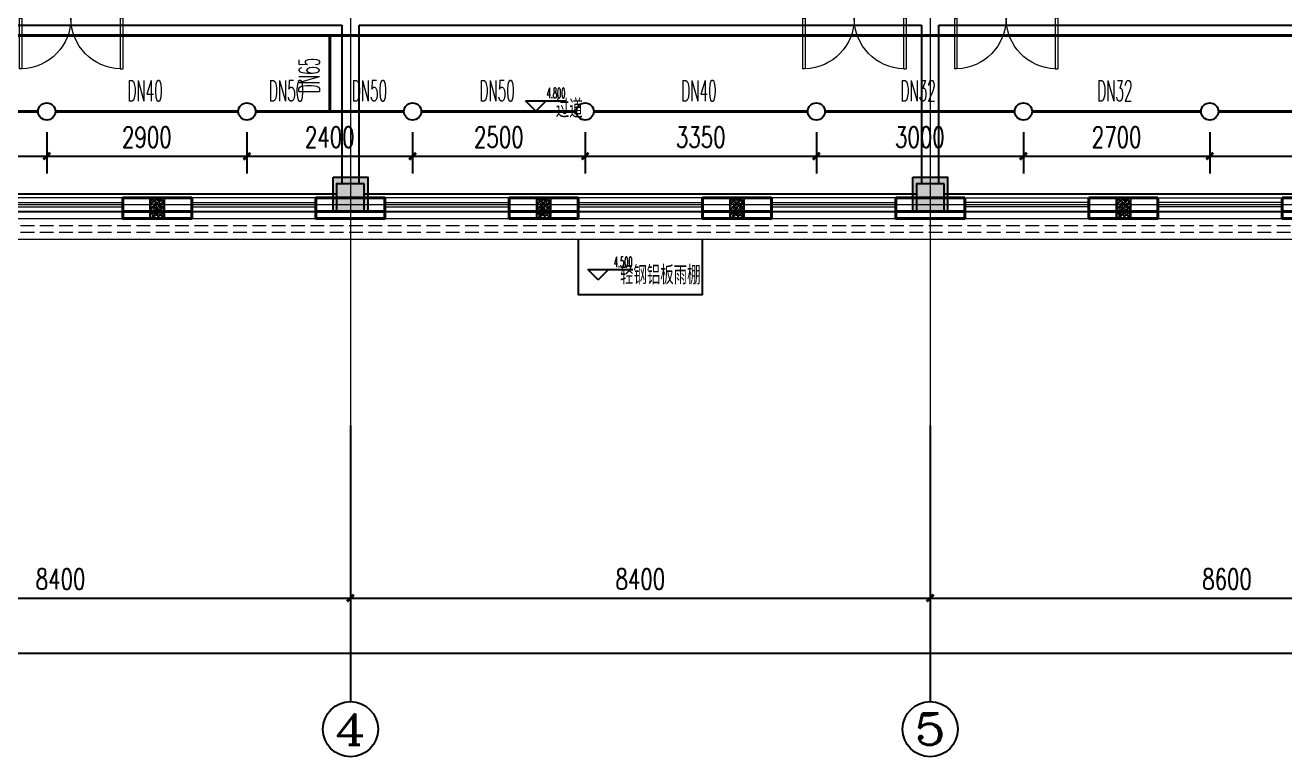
# Model space of a CAD drawing. Extents: x 1031190 to 1725648, y 733081 to 1571294.
# Drawn here: x 1124904 to 1143154, y 1052348 to 1062948 of the extents above; entities that cross this region are included whole.
import ezdxf
from ezdxf.enums import TextEntityAlignment as Align

# ---------------------------------------------------------------- set-up
doc = ezdxf.new("R2010")
doc.units = 0
doc.header["$LTSCALE"] = 1000
doc.header["$MEASUREMENT"] = 0
for name, pattern in [('ACAD_ISO10W100', [18.5, 12, -3, 0.5, -3]), ('DASH', [0.35, 0.25, -0.1]), ('DOTE', [2.42, 2, -0.2, 0.02, -0.2])]:
    doc.linetypes.add(name, pattern=pattern)
for name, color, linetype in [('AXIS', 3, 'Continuous'), ('AXIS_TEXT', 4, 'Continuous'), ('BEAM', 4, 'Continuous'), ('C-AXIS(轴号)', 3, 'Continuous'), ('C-AXIS-T(字)', 7, 'Continuous'), ('DIM_ELEV', 3, 'Continuous'), ('EQUIP_不分区喷淋', 7, 'Continuous'), ('PIPE-不分区喷淋', 6, 'ZP'), ('PUB_TEXT', 4, 'Continuous'), ('S-COLU-HATCH', 30, 'Continuous'), ('S-COLU-LINE1', 6, 'Continuous'), ('TEXT_不分区喷淋', 7, 'Continuous'), ('TWT_DIM', 3, 'Continuous'), ('立面', 73, 'Continuous')]:
    doc.layers.add(name, color=color, linetype=linetype)
for name, color, linetype, lineweight in [('DOTE', 19, 'DOTE', 9), ('WALL', 9, 'Continuous', 40), ('WINDOW', 8, 'Continuous', 15), ('平面-看线', 45, 'Continuous', 15)]:
    doc.layers.add(name, color=color, linetype=linetype, lineweight=lineweight)
doc.styles.add('_TCH_AXIS', font='COMPLEX', dxfattribs={"bigfont": 'GBCBIG'})
doc.styles.add('_TCH_DIM', font='SIMPLEX.shx', dxfattribs={"width": 0.6, "oblique": 10, "bigfont": 'hztxt.shx'})
doc.styles.add('_TCH_DIM_T3', font='SIMPLEX', dxfattribs={"width": 0.705882, "bigfont": 'GBCBIG'})
doc.styles.add('_TWT_PIPEDN', font='SIMPLEX.shx', dxfattribs={"width": 0.6, "oblique": 10, "height": 3, "bigfont": 'HZTXT.shx'})
doc.styles.add('COMPLEX', font='COMPLEX')
doc.styles.get("Standard").update_dxf_attribs({"font": 'gbenor.shx', "bigfont": 'gbcbig.shx'})
doc.linetypes.add('ZP', pattern='A,3,-0.2,["ZP",Standard,S=0.25,R=0,X=-0.1,Y=-0.115],-0.35', length=3.55)
doc.dimstyles.new('_TCH_ARCH&&100', dxfattribs={"dimtxt": 297.5, "dimasz": 100, "dimexe": 250, "dimexo": 300, "dimgap": 126.25, "dimtad": 1, "dimdec": 0, "dimzin": 0, "dimdsep": 46, "dimtxsty": '_TCH_DIM_T3', "dimblk": 'ARCHTICK', "dimcen": 0.09, "dimclrt": 7, "dimazin": 2, "dimtfac": 1, "dimtdec": 0, "dimtix": 1, "dimtmove": 2, "dimatfit": 3, "dimfxl": 0, "dimtolj": 1, "dimtzin": 0, "dimarcsym": 0})
doc.dimstyles.new('_TWT_ARCH&&100', dxfattribs={"dimtxt": 297.5, "dimasz": 100, "dimexe": 250, "dimexo": 300, "dimgap": 126.25, "dimtad": 1, "dimdec": 0, "dimzin": 0, "dimdsep": 46, "dimtxsty": '_TCH_DIM_T3', "dimblk": 'ARCHTICK', "dimcen": 0.09, "dimclrt": 7, "dimazin": 2, "dimtfac": 1, "dimtdec": 0, "dimtix": 1, "dimtmove": 2, "dimatfit": 3, "dimfxl": 0, "dimtolj": 1, "dimtzin": 0, "dimarcsym": 0})

# ---------------------------------------------------------------- blocks, each defined once
blk = doc.blocks.new('A$C2C0A525A')
at = {"layer": 'BEAM', "ltscale": 10}
h = blk.add_hatch(color=256, dxfattribs=at)
h.dxf.hatch_style = 1
h.paths.add_polyline_path([(17200, -13100), (16800, -13100), (16800, -13500), (17200, -13500)])
h = blk.add_hatch(color=256, dxfattribs=at)
h.dxf.hatch_style = 1
h.paths.add_polyline_path([(25600, -13100), (25200, -13100), (25200, -13500), (25600, -13500)])
at = {"layer": 'BEAM', "linetype": 'ByBlock'}
h = blk.add_hatch(dxfattribs=at)
h.set_pattern_fill('ARMORED', color=2, scale=10, style=0)
h.set_pattern_definition([(50, (-1630521.62, 464305.3), (71.7260183, -6.2752135), [7.5, -82.5]), (355, (-1630521.62, 464305.3), (-13.8751334, 75.2192134), [6, -66]), (100.4514, (-1630515.64, 464304.78), (57.8509382, 68.9439542), [6.374019, -70.1142112]), (46.1842, (-1630521.62, 464325.3), (106.724105, -16.5519014), [11.25, -123.75]), (96.6356, (-1630512.72, 464323.92), (93.4662706, 97.411787), [9.561029, -105.1713]), (351.1842, (-1630521.62, 464325.3), (93.4661945, 97.41186), [9, -99]), (21, (-1630511.62, 464320.3), (59.6907052, -40.261889), [7.5, -82.5]), (326, (-1630511.62, 464320.3), (24.3315332, 72.5150045), [6, -66]), (71.4514, (-1630506.644, 464316.95), (84.0222629, 32.2530497), [6.374019, -70.1142112]), (37.5, (-1630521.618, 464305.302), (1.21598553, 33.2893854), [0, -65.2, 0, -67, 0, -66.25]), (7.5, (-1630521.62, 464305.302), (26.30695374, 39.4411712), [0, -38.2, 0, -63.7, 0, -25.25]), (327.5, (-1630543.918, 464305.302), (53.3822436, -2.25548717), [0, -25, 0, -78, 0, -103.5]), (317.5, (-1630553.92, 464305.3), (58.3186169, 10.0104982), [0, -32.5, 0, -51.8, 0, -73.5]), (45, (-1630521.62, 464305.3), (-35.355339, 35.355339), [])])
h.paths.add_polyline_path([(14100, -13300), (14100, -13600), (14300, -13600), (14300, -13300)])
h = blk.add_hatch(dxfattribs=at)
h.set_pattern_fill('ARMORED', color=2, scale=10, style=0)
h.set_pattern_definition([(50, (-1624921.84, 464305.3), (71.7260183, -6.2752135), [7.5, -82.5]), (355, (-1624921.84, 464305.3), (-13.8751334, 75.2192134), [6, -66]), (100.4514, (-1624915.86, 464304.78), (57.8509382, 68.9439542), [6.374019, -70.1142112]), (46.1842, (-1624921.84, 464325.3), (106.724105, -16.5519014), [11.25, -123.75]), (96.6356, (-1624912.95, 464323.92), (93.4662706, 97.411787), [9.561029, -105.1713]), (351.1842, (-1624921.84, 464325.3), (93.4661945, 97.41186), [9, -99]), (21, (-1624911.84, 464320.3), (59.6907052, -40.261889), [7.5, -82.5]), (326, (-1624911.84, 464320.3), (24.3315332, 72.5150045), [6, -66]), (71.4514, (-1624906.866, 464316.95), (84.0222629, 32.2530497), [6.374019, -70.1142112]), (37.5, (-1624921.84, 464305.302), (1.21598553, 33.2893854), [0, -65.2, 0, -67, 0, -66.25]), (7.5, (-1624921.84, 464305.302), (26.30695374, 39.4411712), [0, -38.2, 0, -63.7, 0, -25.25]), (327.5, (-1624944.14, 464305.302), (53.3822436, -2.25548717), [0, -25, 0, -78, 0, -103.5]), (317.5, (-1624954.14, 464305.3), (58.3186169, 10.0104982), [0, -32.5, 0, -51.8, 0, -73.5]), (45, (-1624921.84, 464305.3), (-35.355339, 35.355339), [])])
h.paths.add_polyline_path([(19700, -13300), (19700, -13600), (19900, -13600), (19900, -13300)])
h = blk.add_hatch(dxfattribs=at)
h.set_pattern_fill('ARMORED', color=2, scale=10, style=0)
h.set_pattern_definition([(50, (-1622121.83, 464305.3), (71.7260183, -6.2752135), [7.5, -82.5]), (355, (-1622121.83, 464305.3), (-13.8751334, 75.2192134), [6, -66]), (100.4514, (-1622115.85, 464304.78), (57.8509382, 68.9439542), [6.374019, -70.1142112]), (46.1842, (-1622121.83, 464325.3), (106.724105, -16.5519014), [11.25, -123.75]), (96.6356, (-1622112.94, 464323.92), (93.4662706, 97.411787), [9.561029, -105.1713]), (351.1842, (-1622121.83, 464325.3), (93.4661945, 97.41186), [9, -99]), (21, (-1622111.83, 464320.3), (59.6907052, -40.261889), [7.5, -82.5]), (326, (-1622111.83, 464320.3), (24.3315332, 72.5150045), [6, -66]), (71.4514, (-1622106.856, 464316.95), (84.0222629, 32.2530497), [6.374019, -70.1142112]), (37.5, (-1622121.83, 464305.302), (1.21598553, 33.2893854), [0, -65.2, 0, -67, 0, -66.25]), (7.5, (-1622121.83, 464305.302), (26.30695374, 39.4411712), [0, -38.2, 0, -63.7, 0, -25.25]), (327.5, (-1622144.13, 464305.302), (53.3822436, -2.25548717), [0, -25, 0, -78, 0, -103.5]), (317.5, (-1622154.13, 464305.3), (58.3186169, 10.0104982), [0, -32.5, 0, -51.8, 0, -73.5]), (45, (-1622121.83, 464305.3), (-35.355339, 35.355339), [])])
h.paths.add_polyline_path([(22500, -13300), (22500, -13600), (22700, -13600), (22700, -13300)])
h = blk.add_hatch(dxfattribs=at)
h.set_pattern_fill('ARMORED', color=2, scale=10, style=0)
h.set_pattern_definition([(50, (-1616521.62, 464305.3), (71.7260183, -6.2752135), [7.5, -82.5]), (355, (-1616521.62, 464305.3), (-13.8751334, 75.2192134), [6, -66]), (100.4514, (-1616515.64, 464304.78), (57.8509382, 68.9439542), [6.374019, -70.1142112]), (46.1842, (-1616521.62, 464325.3), (106.724105, -16.5519014), [11.25, -123.75]), (96.6356, (-1616512.72, 464323.92), (93.4662706, 97.411787), [9.561029, -105.1713]), (351.1842, (-1616521.62, 464325.3), (93.4661945, 97.41186), [9, -99]), (21, (-1616511.62, 464320.3), (59.6907052, -40.261889), [7.5, -82.5]), (326, (-1616511.62, 464320.3), (24.3315332, 72.5150045), [6, -66]), (71.4514, (-1616506.644, 464316.95), (84.0222629, 32.2530497), [6.374019, -70.1142112]), (37.5, (-1616521.618, 464305.302), (1.21598553, 33.2893854), [0, -65.2, 0, -67, 0, -66.25]), (7.5, (-1616521.62, 464305.302), (26.30695374, 39.4411712), [0, -38.2, 0, -63.7, 0, -25.25]), (327.5, (-1616543.918, 464305.302), (53.3822436, -2.25548717), [0, -25, 0, -78, 0, -103.5]), (317.5, (-1616553.92, 464305.3), (58.3186169, 10.0104982), [0, -32.5, 0, -51.8, 0, -73.5]), (45, (-1616521.62, 464305.3), (-35.355339, 35.355339), [])])
h.paths.add_polyline_path([(28100, -13300), (28100, -13600), (28300, -13600), (28300, -13300)])
at = {"layer": 'BEAM'}
for p, q in [((11000, -10800), (14000, -10800)), ((14000, -10800), (16875, -10800)), ((16875, -10800), (16875, -13100)), ((17125, -13100), (17125, -10800)), ((17125, -10800), (21200, -10800)), ((21200, -10800), (25275, -10800)), ((25275, -10800), (25275, -13100)), ((25525, -13100), (25525, -10800)), ((25525, -10800), (30650, -10800)), ((16800, -13250), (8800, -13250)), ((25200, -13250), (17200, -13250)), ((33700, -13250), (25600, -13250)), ((8800, -13500), (16800, -13500)), ((17200, -13500), (25200, -13500)), ((25600, -13500), (33700, -13500))]:
    blk.add_line(p, q, dxfattribs=at)
for points in [[(17200, -13100), (16800, -13100), (16800, -13500), (17200, -13500)], [(25600, -13100), (25200, -13100), (25200, -13500), (25600, -13500)]]:
    blk.add_lwpolyline(points, close=True, dxfattribs=at)
at = {"layer": 'BEAM', "color": 2, "linetype": 'ByBlock'}
for points in [[(14100, -13300), (14300, -13300), (14300, -13600), (14100, -13600)], [(19700, -13300), (19900, -13300), (19900, -13600), (19700, -13600)], [(22500, -13300), (22700, -13300), (22700, -13600), (22500, -13600)], [(28100, -13300), (28300, -13300), (28300, -13600), (28100, -13600)]]:
    blk.add_lwpolyline(points, close=True, dxfattribs=at)
blk = doc.blocks.new('rewerwer')
at = {"layer": 'S-COLU-HATCH'}
h = blk.add_hatch(color=8, dxfattribs=at)
h.dxf.hatch_style = 1
h.paths.add_polyline_path([(1309938, 1137956), (1310438, 1137956), (1310438, 1137456), (1309938, 1137456)])
h = blk.add_hatch(color=8, dxfattribs=at)
h.dxf.hatch_style = 1
h.paths.add_polyline_path([(1318338, 1137956), (1318838, 1137956), (1318838, 1137456), (1318338, 1137456)])
at = {"layer": 'S-COLU-LINE1', "color": 8}
for points in [[(1309938, 1137956), (1310438, 1137956), (1310438, 1137456), (1309938, 1137456)], [(1318338, 1137956), (1318838, 1137956), (1318838, 1137456), (1318338, 1137456)]]:
    blk.add_lwpolyline(points, close=True, dxfattribs=at)
blk = doc.blocks.new('_ArchTick')
at = {"color": 0, "linetype": 'ByBlock', "const_width": 0.4}
blk.add_lwpolyline([(-0.5, -0.5), (0.5, 0.5)], dxfattribs=at)
blk = doc.blocks.new('*D254')
at = {"layer": 'AXIS', "color": 0, "lineweight": -2}
for p, q in [((1112617, 1056848), (1112617, 1053598)), ((1184517, 1056848), (1184517, 1053598)), ((1112617, 1053848), (1184517, 1053848))]:
    blk.add_line(p, q, dxfattribs=at)
at = {"layer": 'Defpoints', "color": 0}
for p in [(1112617, 1057148), (1184517, 1057148), (1184517, 1053848)]:
    blk.add_point(p, dxfattribs=at)
at = {"layer": 'AXIS', "color": 0, "lineweight": -2, "xscale": 100, "yscale": 100, "zscale": 100, "rotation": 180}
blk.add_blockref('_ArchTick', (1112617, 1053848), dxfattribs=at)
at = {"layer": 'AXIS', "color": 0, "lineweight": -2, "xscale": 100, "yscale": 100, "zscale": 100}
blk.add_blockref('_ArchTick', (1184517, 1053848), dxfattribs=at)
at = {"layer": 'AXIS', "color": 7, "insert": (1148567, 1054123), "char_height": 297.5, "attachment_point": 5, "style": '_TCH_DIM_T3'}
blk.add_mtext('\\A1;71900', dxfattribs=at)
blk = doc.blocks.new('*D259')
at = {"layer": 'AXIS', "color": 0, "lineweight": -2}
for p, q in [((1121217, 1056848), (1121217, 1054398)), ((1129617, 1056848), (1129617, 1054398)), ((1121217, 1054648), (1129617, 1054648))]:
    blk.add_line(p, q, dxfattribs=at)
at = {"layer": 'Defpoints', "color": 0}
for p in [(1121217, 1057148), (1129617, 1057148), (1129617, 1054648)]:
    blk.add_point(p, dxfattribs=at)
at = {"layer": 'AXIS', "color": 0, "lineweight": -2, "xscale": 100, "yscale": 100, "zscale": 100, "rotation": 180}
blk.add_blockref('_ArchTick', (1121217, 1054648), dxfattribs=at)
at = {"layer": 'AXIS', "color": 0, "lineweight": -2, "xscale": 100, "yscale": 100, "zscale": 100}
blk.add_blockref('_ArchTick', (1129617, 1054648), dxfattribs=at)
at = {"layer": 'AXIS', "color": 7, "insert": (1125417, 1054923), "char_height": 297.5, "attachment_point": 5, "style": '_TCH_DIM_T3'}
blk.add_mtext('\\A1;8400', dxfattribs=at)
blk = doc.blocks.new('*D260')
at = {"layer": 'AXIS', "color": 0, "lineweight": -2}
for p, q in [((1129617, 1056848), (1129617, 1054398)), ((1138017, 1056848), (1138017, 1054398)), ((1129617, 1054648), (1138017, 1054648))]:
    blk.add_line(p, q, dxfattribs=at)
at = {"layer": 'Defpoints', "color": 0}
for p in [(1129617, 1057148), (1138017, 1057148), (1138017, 1054648)]:
    blk.add_point(p, dxfattribs=at)
at = {"layer": 'AXIS', "color": 0, "lineweight": -2, "xscale": 100, "yscale": 100, "zscale": 100, "rotation": 180}
blk.add_blockref('_ArchTick', (1129617, 1054648), dxfattribs=at)
at = {"layer": 'AXIS', "color": 0, "lineweight": -2, "xscale": 100, "yscale": 100, "zscale": 100}
blk.add_blockref('_ArchTick', (1138017, 1054648), dxfattribs=at)
at = {"layer": 'AXIS', "color": 7, "insert": (1133817, 1054923), "char_height": 297.5, "attachment_point": 5, "style": '_TCH_DIM_T3'}
blk.add_mtext('\\A1;8400', dxfattribs=at)
blk = doc.blocks.new('*D261')
at = {"layer": 'AXIS', "color": 0, "lineweight": -2}
for p, q in [((1138017, 1056848), (1138017, 1054398)), ((1146617, 1056848), (1146617, 1054398)), ((1138017, 1054648), (1146617, 1054648))]:
    blk.add_line(p, q, dxfattribs=at)
at = {"layer": 'Defpoints', "color": 0}
for p in [(1138017, 1057148), (1146617, 1057148), (1146617, 1054648)]:
    blk.add_point(p, dxfattribs=at)
at = {"layer": 'AXIS', "color": 0, "lineweight": -2, "xscale": 100, "yscale": 100, "zscale": 100, "rotation": 180}
blk.add_blockref('_ArchTick', (1138017, 1054648), dxfattribs=at)
at = {"layer": 'AXIS', "color": 0, "lineweight": -2, "xscale": 100, "yscale": 100, "zscale": 100}
blk.add_blockref('_ArchTick', (1146617, 1054648), dxfattribs=at)
at = {"layer": 'AXIS', "color": 7, "insert": (1142317, 1054923), "char_height": 297.5, "attachment_point": 5, "style": '_TCH_DIM_T3'}
blk.add_mtext('\\A1;8600', dxfattribs=at)
blk = doc.blocks.new('*D661')
at = {"layer": 'Defpoints', "color": 0}
for p in [(1122517, 1061698), (1125217, 1061698), (1125217, 1061050)]:
    blk.add_point(p, dxfattribs=at)
at = {"layer": 'TWT_DIM', "color": 0, "lineweight": -2}
for p, q in [((1122517, 1061398), (1122517, 1060800)), ((1125217, 1061398), (1125217, 1060800)), ((1122517, 1061050), (1125217, 1061050))]:
    blk.add_line(p, q, dxfattribs=at)
at = {"layer": 'TWT_DIM', "color": 0, "lineweight": -2, "xscale": 100, "yscale": 100, "zscale": 100, "rotation": 180}
blk.add_blockref('_ArchTick', (1122517, 1061050), dxfattribs=at)
at = {"layer": 'TWT_DIM', "color": 0, "lineweight": -2, "xscale": 100, "yscale": 100, "zscale": 100}
blk.add_blockref('_ArchTick', (1125217, 1061050), dxfattribs=at)
at = {"layer": 'TWT_DIM', "color": 7, "insert": (1123867, 1061325), "char_height": 297.5, "attachment_point": 5, "style": '_TCH_DIM_T3'}
blk.add_mtext('\\A1;2700', dxfattribs=at)
blk = doc.blocks.new('*D662')
at = {"layer": 'Defpoints', "color": 0}
for p in [(1125217, 1061698), (1128117, 1061698), (1128117, 1061050)]:
    blk.add_point(p, dxfattribs=at)
at = {"layer": 'TWT_DIM', "color": 0, "lineweight": -2}
for p, q in [((1125217, 1061398), (1125217, 1060800)), ((1128117, 1061398), (1128117, 1060800)), ((1125217, 1061050), (1128117, 1061050))]:
    blk.add_line(p, q, dxfattribs=at)
at = {"layer": 'TWT_DIM', "color": 0, "lineweight": -2, "xscale": 100, "yscale": 100, "zscale": 100, "rotation": 180}
blk.add_blockref('_ArchTick', (1125217, 1061050), dxfattribs=at)
at = {"layer": 'TWT_DIM', "color": 0, "lineweight": -2, "xscale": 100, "yscale": 100, "zscale": 100}
blk.add_blockref('_ArchTick', (1128117, 1061050), dxfattribs=at)
at = {"layer": 'TWT_DIM', "color": 7, "insert": (1126667, 1061325), "char_height": 297.5, "attachment_point": 5, "style": '_TCH_DIM_T3'}
blk.add_mtext('\\A1;2900', dxfattribs=at)
blk = doc.blocks.new('*D663')
at = {"layer": 'Defpoints', "color": 0}
for p in [(1128117, 1061698), (1130517, 1061698), (1130517, 1061050)]:
    blk.add_point(p, dxfattribs=at)
at = {"layer": 'TWT_DIM', "color": 0, "lineweight": -2}
for p, q in [((1128117, 1061398), (1128117, 1060800)), ((1130517, 1061398), (1130517, 1060800)), ((1128117, 1061050), (1130517, 1061050))]:
    blk.add_line(p, q, dxfattribs=at)
at = {"layer": 'TWT_DIM', "color": 0, "lineweight": -2, "xscale": 100, "yscale": 100, "zscale": 100, "rotation": 180}
blk.add_blockref('_ArchTick', (1128117, 1061050), dxfattribs=at)
at = {"layer": 'TWT_DIM', "color": 0, "lineweight": -2, "xscale": 100, "yscale": 100, "zscale": 100}
blk.add_blockref('_ArchTick', (1130517, 1061050), dxfattribs=at)
at = {"layer": 'TWT_DIM', "color": 7, "insert": (1129317, 1061325), "char_height": 297.5, "attachment_point": 5, "style": '_TCH_DIM_T3'}
blk.add_mtext('\\A1;2400', dxfattribs=at)
blk = doc.blocks.new('*D664')
at = {"layer": 'Defpoints', "color": 0}
for p in [(1130517, 1061698), (1133017, 1061698), (1133017, 1061050)]:
    blk.add_point(p, dxfattribs=at)
at = {"layer": 'TWT_DIM', "color": 0, "lineweight": -2}
for p, q in [((1130517, 1061398), (1130517, 1060800)), ((1133017, 1061398), (1133017, 1060800)), ((1130517, 1061050), (1133017, 1061050))]:
    blk.add_line(p, q, dxfattribs=at)
at = {"layer": 'TWT_DIM', "color": 0, "lineweight": -2, "xscale": 100, "yscale": 100, "zscale": 100, "rotation": 180}
blk.add_blockref('_ArchTick', (1130517, 1061050), dxfattribs=at)
at = {"layer": 'TWT_DIM', "color": 0, "lineweight": -2, "xscale": 100, "yscale": 100, "zscale": 100}
blk.add_blockref('_ArchTick', (1133017, 1061050), dxfattribs=at)
at = {"layer": 'TWT_DIM', "color": 7, "insert": (1131767, 1061325), "char_height": 297.5, "attachment_point": 5, "style": '_TCH_DIM_T3'}
blk.add_mtext('\\A1;2500', dxfattribs=at)
blk = doc.blocks.new('*D665')
at = {"layer": 'Defpoints', "color": 0}
for p in [(1133017, 1061698), (1136367, 1061698), (1136367, 1061050)]:
    blk.add_point(p, dxfattribs=at)
at = {"layer": 'TWT_DIM', "color": 0, "lineweight": -2}
for p, q in [((1133017, 1061398), (1133017, 1060800)), ((1136367, 1061398), (1136367, 1060800)), ((1133017, 1061050), (1136367, 1061050))]:
    blk.add_line(p, q, dxfattribs=at)
at = {"layer": 'TWT_DIM', "color": 0, "lineweight": -2, "xscale": 100, "yscale": 100, "zscale": 100, "rotation": 180}
blk.add_blockref('_ArchTick', (1133017, 1061050), dxfattribs=at)
at = {"layer": 'TWT_DIM', "color": 0, "lineweight": -2, "xscale": 100, "yscale": 100, "zscale": 100}
blk.add_blockref('_ArchTick', (1136367, 1061050), dxfattribs=at)
at = {"layer": 'TWT_DIM', "color": 7, "insert": (1134692, 1061325), "char_height": 297.5, "attachment_point": 5, "style": '_TCH_DIM_T3'}
blk.add_mtext('\\A1;3350', dxfattribs=at)
blk = doc.blocks.new('*D666')
at = {"layer": 'Defpoints', "color": 0}
for p in [(1136367, 1061698), (1139367, 1061698), (1139367, 1061050)]:
    blk.add_point(p, dxfattribs=at)
at = {"layer": 'TWT_DIM', "color": 0, "lineweight": -2}
for p, q in [((1136367, 1061398), (1136367, 1060800)), ((1139367, 1061398), (1139367, 1060800)), ((1136367, 1061050), (1139367, 1061050))]:
    blk.add_line(p, q, dxfattribs=at)
at = {"layer": 'TWT_DIM', "color": 0, "lineweight": -2, "xscale": 100, "yscale": 100, "zscale": 100, "rotation": 180}
blk.add_blockref('_ArchTick', (1136367, 1061050), dxfattribs=at)
at = {"layer": 'TWT_DIM', "color": 0, "lineweight": -2, "xscale": 100, "yscale": 100, "zscale": 100}
blk.add_blockref('_ArchTick', (1139367, 1061050), dxfattribs=at)
at = {"layer": 'TWT_DIM', "color": 7, "insert": (1137867, 1061325), "char_height": 297.5, "attachment_point": 5, "style": '_TCH_DIM_T3'}
blk.add_mtext('\\A1;3000', dxfattribs=at)
blk = doc.blocks.new('*D667')
at = {"layer": 'Defpoints', "color": 0}
for p in [(1139367, 1061698), (1142067, 1061698), (1142067, 1061050)]:
    blk.add_point(p, dxfattribs=at)
at = {"layer": 'TWT_DIM', "color": 0, "lineweight": -2}
for p, q in [((1139367, 1061398), (1139367, 1060800)), ((1142067, 1061398), (1142067, 1060800)), ((1139367, 1061050), (1142067, 1061050))]:
    blk.add_line(p, q, dxfattribs=at)
at = {"layer": 'TWT_DIM', "color": 0, "lineweight": -2, "xscale": 100, "yscale": 100, "zscale": 100, "rotation": 180}
blk.add_blockref('_ArchTick', (1139367, 1061050), dxfattribs=at)
at = {"layer": 'TWT_DIM', "color": 0, "lineweight": -2, "xscale": 100, "yscale": 100, "zscale": 100}
blk.add_blockref('_ArchTick', (1142067, 1061050), dxfattribs=at)
at = {"layer": 'TWT_DIM', "color": 7, "insert": (1140717, 1061325), "char_height": 297.5, "attachment_point": 5, "style": '_TCH_DIM_T3'}
blk.add_mtext('\\A1;2700', dxfattribs=at)
blk = doc.blocks.new('*D668')
at = {"layer": 'Defpoints', "color": 0}
for p in [(1142067, 1061698), (1145167, 1061698), (1145167, 1061050)]:
    blk.add_point(p, dxfattribs=at)
at = {"layer": 'TWT_DIM', "color": 0, "lineweight": -2}
for p, q in [((1142067, 1061398), (1142067, 1060800)), ((1145167, 1061398), (1145167, 1060800)), ((1142067, 1061050), (1145167, 1061050))]:
    blk.add_line(p, q, dxfattribs=at)
at = {"layer": 'TWT_DIM', "color": 0, "lineweight": -2, "xscale": 100, "yscale": 100, "zscale": 100, "rotation": 180}
blk.add_blockref('_ArchTick', (1142067, 1061050), dxfattribs=at)
at = {"layer": 'TWT_DIM', "color": 0, "lineweight": -2, "xscale": 100, "yscale": 100, "zscale": 100}
blk.add_blockref('_ArchTick', (1145167, 1061050), dxfattribs=at)
at = {"layer": 'TWT_DIM', "color": 7, "insert": (1143617, 1061325), "char_height": 297.5, "attachment_point": 5, "style": '_TCH_DIM_T3'}
blk.add_mtext('\\A1;3100', dxfattribs=at)
blk = doc.blocks.new('$TwtSys$00000125')
blk.add_circle((0, 0, 0), 1)
blk = doc.blocks.new('$DorLib2D$00000002')
for p, q in [((-0.5, 0), (-0.5, 0.4875)), ((-0.475, 0.4875), (-0.5, 0.4875)), ((-0.475, 0), (-0.475, 0.4875)), ((0.475, 0), (0.475, 0.4875)), ((0.475, 0.4875), (0.5, 0.4875)), ((0.5, 0), (0.5, 0.4875)), ((-0.5, 0), (-0.475, 0)), ((0.5, 0), (0.475, 0))]:
    blk.add_line(p, q)
at = {"lineweight": 13}
for centre, start, end in [((-0.4875, 0), 0, 88.53072), ((0.4875, 0), 91.46928, 180)]:
    blk.add_arc(centre, 0.4875, start, end, dxfattribs=at)
blk = doc.blocks.new('$WINLIB2D$00000001')
at = {"color": 0}
for points in [[(-0.5, 0.5), (-0.5, -0.5)], [(-0.5, 0.5), (0.5, 0.5)], [(0.5, -0.5), (0.5, 0.5)], [(0.5, 0.167), (-0.5, 0.167)], [(0.5, -0.167), (-0.5, -0.167)], [(-0.5, -0.5), (0.5, -0.5)]]:
    blk.add_lwpolyline(points, dxfattribs=at)
blk = doc.blocks.new('_AXISO')
blk.add_circle((0, 0), 0.5)
at = {"layer": 'AXIS_TEXT', "style": 'COMPLEX', "width": 1.041667}
blk.add_attdef('A', text='', height=0.56, dxfattribs=at).set_placement((-0.25, -0.28), (0.25, -0.28), align=Align.FIT)

msp = doc.modelspace()

# ---------------------------------------------------------------- linework, layer by layer
at = {"layer": 'C-AXIS(轴号)'}
for p, q in [((1129617, 1057147.8), (1129617, 1053147.8)), ((1138017, 1057147.8), (1138017, 1053147.8))]:
    msp.add_line(p, q, dxfattribs=at)
at = {"layer": 'DIM_ELEV', "color": 8}
for p, q in [((1132302.1, 1061704.2), (1132152.1, 1061854.2)), ((1132152.1, 1061854.2), (1132736.7, 1061854.2)), ((1132302.1, 1061704.2), (1132452.1, 1061854.2)), ((1133204.3, 1059257.9), (1133054.3, 1059407.9)), ((1133054.3, 1059407.9), (1133710.3, 1059407.9)), ((1133204.3, 1059257.9), (1133354.3, 1059407.9))]:
    msp.add_line(p, q, dxfattribs=at)
at = {"layer": 'DOTE', "linetype": 'ACAD_ISO10W100', "ltscale": 100}
for p, q in [((1129617, 1080847.8), (1129617, 1057147.8)), ((1138017, 1080847.8), (1138017, 1057147.8)), ((1110440.6, 1060347.8), (1187717, 1060347.8))]:
    msp.add_line(p, q, dxfattribs=at)
at = {"layer": 'PIPE-不分区喷淋', "const_width": 45}
for points in [[(1118917, 1062797.8), (1129317, 1062797.8)], [(1129317, 1062797.8), (1148067, 1062797.8)], [(1129317, 1061697.8), (1129317, 1062797.8)], [(1122642, 1061697.8), (1125092, 1061697.8)], [(1125342, 1061697.8), (1127992, 1061697.8)], [(1128242, 1061697.8), (1129317, 1061697.8)], [(1129317, 1061697.8), (1130392, 1061697.8)], [(1130642, 1061697.8), (1132892, 1061697.8)], [(1133142, 1061697.8), (1136242, 1061697.8)], [(1136492, 1061697.8), (1139242, 1061697.8)], [(1139492, 1061697.8), (1141942, 1061697.8)], [(1142192, 1061697.8), (1145042, 1061697.8)]]:
    msp.add_lwpolyline(points, dxfattribs=at)
at = {"layer": 'WALL', "color": 8}
for p, q in [((1127317, 1060447.8), (1126317, 1060447.8)), ((1126317, 1060447.8), (1126317, 1060247.8)), ((1127317, 1060247.8), (1127317, 1060447.8)), ((1130117, 1060447.8), (1129117, 1060447.8)), ((1129117, 1060447.8), (1129117, 1060247.8)), ((1130117, 1060247.8), (1130117, 1060447.8)), ((1132917.1, 1060447.8), (1131917, 1060447.8)), ((1131917, 1060447.8), (1131917, 1060247.8)), ((1132917.1, 1060247.8), (1132917.1, 1060447.8)), ((1135717.1, 1060447.8), (1134717.1, 1060447.8)), ((1134717.1, 1060447.8), (1134717.1, 1060247.8)), ((1135717.1, 1060247.8), (1135717.1, 1060447.8)), ((1138517, 1060447.8), (1137517.1, 1060447.8)), ((1137517.1, 1060447.8), (1137517.1, 1060247.8)), ((1138517, 1060247.8), (1138517, 1060447.8)), ((1141317, 1060447.8), (1140317, 1060447.8)), ((1140317, 1060447.8), (1140317, 1060247.8)), ((1141317, 1060247.8), (1141317, 1060447.8)), ((1144117, 1060447.8), (1143117, 1060447.8)), ((1143117, 1060447.8), (1143117, 1060247.8)), ((1126317, 1060247.8), (1127317, 1060247.8)), ((1129117, 1060247.8), (1130117, 1060247.8)), ((1131917, 1060247.8), (1132917.1, 1060247.8)), ((1134717.1, 1060247.8), (1135717.1, 1060247.8)), ((1137517.1, 1060247.8), (1138517, 1060247.8)), ((1140317, 1060247.8), (1141317, 1060247.8)), ((1143117, 1060247.8), (1144117, 1060247.8))]:
    msp.add_line(p, q, dxfattribs=at)
for points in [[(1127317, 1060247.8), (1127317, 1060147.8), (1126317, 1060147.8), (1126317, 1060247.8)], [(1130117, 1060247.8), (1130117, 1060147.8), (1129117, 1060147.8), (1129117, 1060247.8)], [(1132916.6, 1060247.8), (1132916.6, 1060147.8), (1131916.6, 1060147.8), (1131916.6, 1060247.8)], [(1135717, 1060247.8), (1135717, 1060147.8), (1134717, 1060147.8), (1134717, 1060247.8)], [(1138517, 1060247.8), (1138517, 1060147.8), (1137517, 1060147.8), (1137517, 1060247.8)], [(1141317, 1060247.8), (1141317, 1060147.8), (1140317, 1060147.8), (1140317, 1060247.8)], [(1144117, 1060247.8), (1144117, 1060147.8), (1143117, 1060147.8), (1143117, 1060247.8)]]:
    msp.add_lwpolyline(points, dxfattribs=at)
at = {"layer": '平面-看线', "color": 8}
for points in [[(1112517, 1060247.8), (1112517, 1059847.8), (1185017, 1059847.8), (1185017, 1070547.8), (1177317, 1070547.8), (1177317, 1072447.8), (1168567, 1072447.8)], [(1124517, 1060147.8), (1126317, 1060147.8)], [(1127317, 1060147.8), (1129117, 1060147.8)], [(1130116.6, 1060147.8), (1131916.6, 1060147.8)], [(1132917, 1060147.8), (1134717, 1060147.8)], [(1135717, 1060147.8), (1137517, 1060147.8)], [(1138517, 1060147.8), (1140317, 1060147.8)], [(1141317, 1060147.8), (1143117, 1060147.8)]]:
    msp.add_lwpolyline(points, dxfattribs=at)
at = {"layer": '平面-看线', "color": 8, "linetype": 'DASH', "ltscale": 0.8}
for points in [[(1112517, 1059947.8), (1184917, 1059947.8), (1184917, 1070447.8), (1177217, 1070447.8), (1177217, 1072347.8), (1168567, 1072347.8)], [(1112517, 1060047.8), (1184817, 1060047.8), (1184817, 1070347.8), (1177117, 1070347.8), (1177117, 1072247.8), (1168567, 1072247.8)]]:
    msp.add_lwpolyline(points, dxfattribs=at)
at = {"layer": '立面', "color": 8}
msp.add_lwpolyline([(1132917.1, 1059847.8), (1132917.1, 1059047.8), (1134717.1, 1059047.8), (1134717.1, 1059847.8)], dxfattribs=at)

# ---------------------------------------------------------------- block references
at = {"layer": 'BEAM'}
msp.add_blockref('A$C2C0A525A', (1112617, 1073747.8), dxfattribs=at)
at = {"layer": 'C-AXIS(轴号)'}
ref = msp.add_blockref('_AXISO', (1129617, 1052747.8), dxfattribs=dict(at, xscale=800, yscale=800, zscale=800))
ref.add_attrib('A', '4', dxfattribs={"layer": 'C-AXIS-T(字)', "height": 452.5, "style": '_TCH_AXIS', "width": 1.3125}).set_placement((1129390.7, 1052521.5), (1129843.3, 1052521.5), align=Align.FIT)
ref = msp.add_blockref('_AXISO', (1138017, 1052747.8), dxfattribs=dict(at, xscale=800, yscale=800, zscale=800))
ref.add_attrib('A', '5', dxfattribs={"layer": 'C-AXIS-T(字)', "height": 452.5, "style": '_TCH_AXIS', "width": 1.5}).set_placement((1137790.7, 1052521.5), (1138243.3, 1052521.5), align=Align.FIT)
at = {"layer": 'EQUIP_不分区喷淋', "xscale": 125, "yscale": 125, "zscale": 125}
for p in [(1125217, 1061697.8), (1128117, 1061697.8), (1130517, 1061697.8), (1133017, 1061697.8), (1136367, 1061697.8), (1139367, 1061697.8), (1142067, 1061697.8)]:
    msp.add_blockref('$TwtSys$00000125', p, dxfattribs=at)
at = {"layer": 'S-COLU-LINE1', "color": 8}
msp.add_blockref('rewerwer', (-180570.7, -77208.4), dxfattribs=at)
at = {"layer": 'WINDOW'}
for name, p, xscale, yscale, zscale, rotation in [('$DorLib2D$00000002', (1125567, 1063047.8), 1500, -1500, 1500, 359.9999999999945), ('$DorLib2D$00000002', (1136917, 1063047.8), 1500, -1500, 1500, 359.9999999999945), ('$DorLib2D$00000002', (1139117, 1063047.8), 1500, -1500, 1500, 359.999999999673), ('$WINLIB2D$00000001', (1125417, 1060347.8), 1800, 200, 1800, 179.9999999999978), ('$WINLIB2D$00000001', (1128217, 1060347.8), 1800, 200, 1800, 179.9999999999978), ('$WINLIB2D$00000001', (1131017, 1060347.8), 1800, 200, 1800, 179.9999999999978), ('$WINLIB2D$00000001', (1133817.1, 1060347.8), 1800, 200, 1800, 179.9999999999978), ('$WINLIB2D$00000001', (1136617.1, 1060347.8), 1800, 200, 1800, 179.9999999999978), ('$WINLIB2D$00000001', (1139417, 1060347.8), -1800, 200, -1800, 179.9999999999978), ('$WINLIB2D$00000001', (1142217, 1060347.8), -1800, 200, -1800, 179.9999999999978)]:
    msp.add_blockref(name, p, dxfattribs=dict(at, xscale=xscale, yscale=yscale, zscale=zscale, rotation=rotation))

# ---------------------------------------------------------------- texts
at = {"layer": 'DIM_ELEV', "color": 8, "style": '_TCH_DIM', "width": 0.423529}
for s, p in [('4.800', (1132460.2, 1061889.2)), ('4.500', (1133433.8, 1059442.9))]:
    msp.add_text(s, height=148.75, dxfattribs=at).set_placement(p)
at = {"layer": 'PUB_TEXT', "color": 8}
for s, p in [('过道', (1132592.8, 1061602.8)), ('轻钢铝板雨棚', (1133522.6, 1059192.3))]:
    msp.add_text(s, height=270.07, dxfattribs=at).set_placement(p)
at = {"layer": 'TEXT_不分区喷淋', "style": '_TWT_PIPEDN', "width": 0.48}
msp.add_text('DN65', height=300, rotation=90, dxfattribs=at).set_placement((1129167, 1061964.2))
for s, p in [('DN40', (1126385, 1061847.8)), ('DN50', (1128435, 1061847.8)), ('DN50', (1129635, 1061847.8)), ('DN50', (1131485, 1061847.8)), ('DN40', (1134410, 1061847.8)), ('DN32', (1137585, 1061847.8)), ('DN32', (1140435, 1061847.8))]:
    msp.add_text(s, height=300, dxfattribs=at).set_placement(p)

# ---------------------------------------------------------------- dimensions: what is measured, and where the dimension line sits
at = {"layer": 'AXIS'}
for p1, p2, distance, picture, middle in [((1112617, 1057147.8), (1184517, 1057147.8), -3300, '*D254', (1148567, 1054122.8)), ((1121217, 1057147.8), (1129617, 1057147.8), -2500, '*D259', (1125417, 1054922.8)), ((1129617, 1057147.8), (1138017, 1057147.8), -2500, '*D260', (1133817, 1054922.8)), ((1138017, 1057147.8), (1146617, 1057147.8), -2500, '*D261', (1142317, 1054922.8))]:
    dim = msp.add_aligned_dim(p1=p1, p2=p2, distance=distance, dimstyle='_TCH_ARCH&&100', dxfattribs=at)
    dim.commit()
    dim.dimension.update_dxf_attribs({"geometry": picture, "text_midpoint": middle})
at = {"layer": 'TWT_DIM'}
for p1, p2, picture, middle in [((1122517, 1061697.8), (1125217, 1061697.8), '*D661', (1123867, 1061325.4)), ((1125217, 1061697.8), (1128117, 1061697.8), '*D662', (1126667, 1061325.4)), ((1128117, 1061697.8), (1130517, 1061697.8), '*D663', (1129317, 1061325.4)), ((1130517, 1061697.8), (1133017, 1061697.8), '*D664', (1131767, 1061325.4)), ((1133017, 1061697.8), (1136367, 1061697.8), '*D665', (1134692, 1061325.4)), ((1136367, 1061697.8), (1139367, 1061697.8), '*D666', (1137867, 1061325.4)), ((1139367, 1061697.8), (1142067, 1061697.8), '*D667', (1140717, 1061325.4)), ((1142067, 1061697.8), (1145167, 1061697.8), '*D668', (1143617, 1061325.4))]:
    dim = msp.add_aligned_dim(p1=p1, p2=p2, distance=-647.4, dimstyle='_TWT_ARCH&&100', dxfattribs=at)
    dim.commit()
    dim.dimension.update_dxf_attribs({"geometry": picture, "text_midpoint": middle})

doc.saveas('drawing.dxf')
